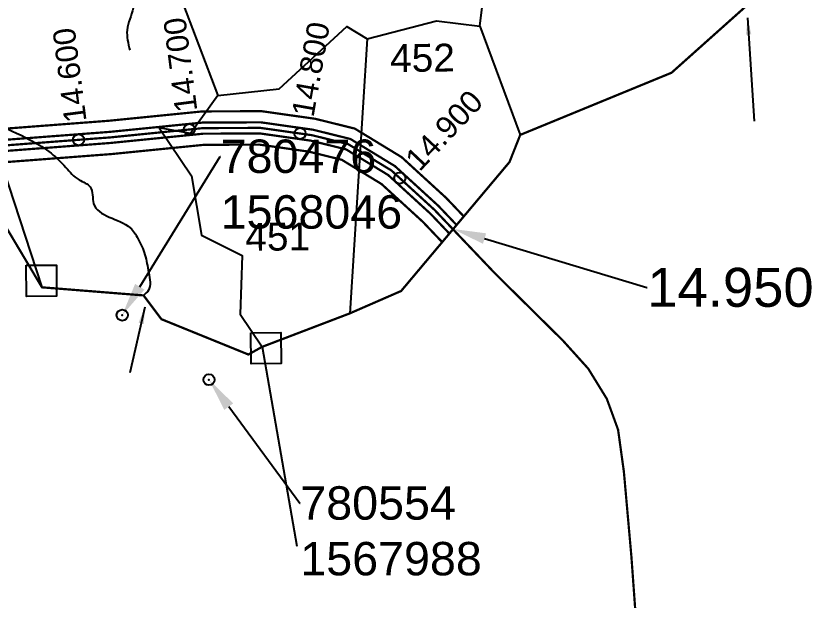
# Model space of a CAD drawing. Header units: inches. Extents: x 775404 to 782774, y 1566046 to 1574394.
# Drawn here: x 780380 to 781097, y 1567782 to 1568315 of the extents above; entities that cross this region are included whole.
import ezdxf
from ezdxf import colors
from ezdxf.entities.mleader import LeaderData, LeaderLine
from ezdxf.enums import TextEntityAlignment as Align
from ezdxf.math import Vec2, Vec3

# ---------------------------------------------------------------- set-up
doc = ezdxf.new("R2010")
doc.units = ezdxf.units.IN
doc.header["$MEASUREMENT"] = 0
doc.header["$PDMODE"] = 32
doc.header["$PDSIZE"] = 10
doc.linetypes.add('ACAD_ISO02W100', pattern=[15, 12, -3])
doc.linetypes.add('HIDDEN2', pattern=[0.1875, 0.125, -0.0625])
for name, color, linetype in [('CANAL1', 242, 'Continuous'), ('CSMark', 72, 'Continuous'), ('PLOT', 7, 'Continuous'), ('PLOT NO', 7, 'Continuous'), ('STREAM', 4, 'Continuous'), ('STREAM FLOW', 5, 'Continuous'), ('VILLAGE BOUNDARY', 5, 'Continuous'), ('VILLAGE STONES', 1, 'Continuous')]:
    doc.layers.add(name, color=color, linetype=linetype)
doc.styles.get("Standard").update_dxf_attribs({"font": 'arial.ttf'})
doc.dimstyles.get("Standard").update_dxf_attribs({"dimtxt": 0.18, "dimasz": 15, "dimexe": 0.18, "dimexo": 0.0625, "dimgap": 0.09, "dimtad": 0, "dimtih": 1, "dimtoh": 1, "dimdec": 4, "dimzin": 0, "dimdsep": 46, "dimtxsty": 'Standard', "dimcen": 0.09, "dimadec": 0, "dimazin": 0, "dimtfac": 1, "dimtdec": 4, "dimtofl": 0, "dimtmove": 0, "dimatfit": 3, "dimfxl": 1, "dimtolj": 1, "dimtzin": 0, "dimarcsym": 0})

msp = doc.modelspace()

# ---------------------------------------------------------------- linework, layer by layer
at = {"color": 1, "linetype": 'ByBlock', "lineweight": -2, "ltscale": 200}
for p in [(780476, 1568046), (780554, 1567988)]:
    msp.add_point(p, dxfattribs=at)
at = {"layer": 'CANAL1', "color": 1, "ltscale": 5, "const_width": 2}
for points in [[(779985.67, 1568147.04), (780002.76, 1568159.48), (780048.93, 1568179.64), (780103.92, 1568191.03), (780251.29, 1568204.4), (780464.05, 1568220.61), (780547.87, 1568228.99), (780601.27, 1568229.19), (780649.42, 1568222.38), (780684.98, 1568213.59), (780727.15, 1568187.91), (780767.22, 1568151.27), (780783.03, 1568134.68)], [(780018.15, 1568133.47), (780058.07, 1568150.9), (780108.33, 1568161.3), (780253.79, 1568174.5), (780466.69, 1568190.72), (780549.43, 1568199), (780599.22, 1568199.18), (780643.71, 1568192.89), (780673.31, 1568185.57), (780709.05, 1568163.8), (780746.22, 1568129.82), (780763.61, 1568111.58)]]:
    msp.add_lwpolyline(points, dxfattribs=at)
at = {"layer": 'CANAL1', "color": 5, "ltscale": 5, "const_width": 2}
for points in [[(779996.47, 1568142.53), (780007.76, 1568150.75), (780051.98, 1568170.06), (780105.39, 1568181.12), (780252.13, 1568194.43), (780464.93, 1568210.64), (780548.39, 1568218.99), (780600.59, 1568219.19), (780647.52, 1568212.55), (780681.09, 1568204.25), (780721.11, 1568179.88), (780760.22, 1568144.12), (780776.56, 1568126.98)], [(780007.26, 1568138.02), (780012.76, 1568142.03), (780055.02, 1568160.48), (780106.86, 1568171.21), (780252.96, 1568184.47), (780465.81, 1568200.68), (780548.91, 1568209), (780599.9, 1568209.19), (780645.61, 1568202.72), (780677.2, 1568194.91), (780715.08, 1568171.84), (780753.22, 1568136.97), (780770.08, 1568119.28)]]:
    msp.add_lwpolyline(points, dxfattribs=at)
at = {"layer": 'CANAL1', "color": 1, "linetype": 'HIDDEN2', "ltscale": 45, "const_width": 2}
msp.add_lwpolyline([(780252.54, 1568189.45), (780465.37, 1568205.66), (780548.65, 1568214), (780600.25, 1568214.19), (780646.57, 1568207.63), (780679.14, 1568199.58), (780718.1, 1568175.86), (780756.72, 1568140.55), (780811.37, 1568083.2), (780872.34, 1568022.94), (780894.93, 1567997.92), (780911.61, 1567970.82), (780921.72, 1567943.13), (780926.93, 1567905.43), (780933.67, 1567829.5), (780937.04, 1567783.04)], dxfattribs=at)
at = {"layer": 'CSMark', "color": 3}
for p in [(780536.3, 1568212.76), (780635.88, 1568209.15), (780436.74, 1568203.48), (780725.51, 1568169.08)]:
    msp.add_point(p, dxfattribs=at)
at = {"layer": 'PLOT'}
for points in [[(780797.41, 1568305.69), (780810.87, 1568415), (780832.51, 1568534.05), (780808.03, 1568535.27), (780666.51, 1568524.61), (780651.15, 1568571.17), (780629.77, 1568593.58), (780541.92, 1568613.05), (780479.25, 1568670.51), (780475.98, 1568747.84), (780488.59, 1568752.23), (780483.66, 1568786.37), (780440.99, 1568840.51), (780452.44, 1568886.02), (780386.35, 1568902.97)], [(780004.47, 1568439.34), (780122.45, 1568468.32), (780202.82, 1568453.19), (780259.2, 1568445.36), (780320.2, 1568449.48), (780370.88, 1568428.23), (780396.48, 1568398.18), (780348.1, 1568349.92), (780363.54, 1568192.86), (780403.82, 1568071)], [(780396.48, 1568398.18), (780475.41, 1568455.33), (780507.53, 1568417.26), (780527.8, 1568333.29), (780561.93, 1568243.36), (780537.52, 1568209.29), (780509.24, 1568214.36), (780538.23, 1568171.21), (780547.16, 1568117.7), (780583.85, 1568099.51), (780581.89, 1568046.83), (780601.67, 1568017.49)], [(780561.93, 1568243.36), (780617.04, 1568249.35), (780677.77, 1568305.34), (780696.08, 1568294.19), (780758.46, 1568310.46), (780797.41, 1568305.69), (780833.78, 1568207.92)], [(780696.08, 1568294.19), (780680.59, 1568047.6)]]:
    msp.add_lwpolyline(points, dxfattribs=at)
at = {"layer": 'STREAM', "color": 4}
for points in [[(780101.04, 1569047.86), (780095.49, 1569063.11), (780099.92, 1569076.82), (780110.6, 1569088.51), (780116.06, 1569103.88), (780138.47, 1569126.14), (780148.95, 1569136.38), (780162.35, 1569143.96), (780173.25, 1569153.17), (780186.18, 1569167.57), (780200.84, 1569173.92), (780224.28, 1569194.63), (780238.46, 1569199.35), (780247.82, 1569208.87), (780249.18, 1569202.35), (780245.1, 1569187.5), (780247.53, 1569175.76), (780249.87, 1569157.77), (780260.49, 1569144.14), (780272.13, 1569142.64), (780288.29, 1569139.3), (780295.32, 1569132.54), (780310.03, 1569130.29), (780312.58, 1569116.04), (780306.08, 1569089.49), (780294.57, 1569076.15), (780285.69, 1569054.92), (780276.29, 1569040.43), (780272.06, 1569019.72), (780263.33, 1569008.02), (780265.18, 1568984.01), (780282.78, 1568964.89), (780293.52, 1568960.57), (780317.69, 1568961.01), (780338.04, 1568954.32), (780358.23, 1568951.85), (780379.07, 1568934.84), (780389.17, 1568924.24), (780397.17, 1568913.39), (780411.23, 1568909.91), (780422.56, 1568890.26), (780428.01, 1568878.69), (780430.95, 1568861.75), (780431, 1568830.15), (780440.7, 1568814.11), (780457.12, 1568798.69), (780463.74, 1568785.97), (780464.05, 1568750.65), (780460.82, 1568694.91), (780466.6, 1568672.66), (780478.18, 1568652.08), (780499.21, 1568639.49), (780516.47, 1568627.71), (780531.45, 1568612.36), (780536.63, 1568604.21), (780533.53, 1568595.83), (780521.87, 1568587.74), (780515.64, 1568573.03), (780508.56, 1568562.54), (780502.79, 1568551.57), (780506.25, 1568521.18), (780508.16, 1568503.95), (780500.08, 1568491.3), (780490.27, 1568475.71), (780483.43, 1568455.18), (780481.27, 1568434.98), (780486.23, 1568404.03), (780489.69, 1568376.42), (780486.75, 1568345.1), (780485.78, 1568321.7), (780480.4, 1568302.06), (780482.9, 1568283.95)], [(780349.04, 1568225.66), (780360.96, 1568219.13), (780393.03, 1568203.57), (780409.94, 1568193.14), (780425.32, 1568178.66), (780437.25, 1568167.57), (780447.27, 1568161.13), (780450.28, 1568146.25), (780483.17, 1568124.46), (780490.1, 1568114.88), (780496.46, 1568100.32), (780499.72, 1568084.18), (780499.54, 1568068.32), (780495.18, 1568063.73)]]:
    msp.add_spline(points, degree=3, dxfattribs=at)
at = {"layer": 'VILLAGE BOUNDARY', "color": 5, "linetype": 'ACAD_ISO02W100', "ltscale": 5, "const_width": 2.03}
msp.add_lwpolyline([(781112.86, 1568410.92), (781037.05, 1568323.77), (780969.79, 1568263.74), (780833.78, 1568207.92), (780824.11, 1568183.52), (780726.71, 1568067.7), (780680.59, 1568047.6), (780601.67, 1568017.49), (780589.39, 1568010.65), (780511.25, 1568042.37), (780495.18, 1568063.73), (780403.82, 1568071), (780370.59, 1568126.76)], dxfattribs=at)
at = {"layer": 'VILLAGE BOUNDARY'}
msp.add_lwpolyline([(780601.67, 1568017.49), (780632.82, 1567838.49)], dxfattribs=at)
at = {"layer": 'VILLAGE STONES'}
for points in [[(780389.77, 1568090.8), (780416.8, 1568091.04), (780417.05, 1568063.08), (780390.02, 1568062.84)], [(780591.59, 1568030.24), (780618.62, 1568030.48), (780618.87, 1568002.52), (780591.84, 1568002.28)]]:
    msp.add_lwpolyline(points, close=True, dxfattribs=at)

# ---------------------------------------------------------------- texts
at = {"layer": 'CSMark', "color": 1}
for s, rotation, p in [('14.700', 97.34829, (780533.67, 1568228.39)), ('14.800', 79.96919, (780638.04, 1568224.85)), ('14.600', 97.34829, (780434.11, 1568219.11)), ('14.900', 46.66713, (780735.94, 1568181.02))]:
    msp.add_text(s, height=20, rotation=rotation, dxfattribs=at).set_placement(p, align=Align.MIDDLE_LEFT)
at = {"layer": 'PLOT NO'}
for s, p in [('452', (780745.88, 1568277.15)), ('451', (780615.72, 1568116.51))]:
    msp.add_text(s, height=25, rotation=0.51001, dxfattribs=at).set_placement(p, align=Align.MIDDLE_CENTER)

# ---------------------------------------------------------------- leaders
at = {"linetype": 'ByBlock', "lineweight": -2, "ltscale": 200}
ml = msp.add_multileader_mtext('Standard', dxfattribs=at)
ml.set_content('780476\\P1568046', color=256)
ml.set_leader_properties()
ml.build(insert=Vec2(0, 0))
ml.multileader.update_dxf_attribs({"dogleg_length": 0.36, "arrow_head_size": 30})
ctx = ml.context
ctx.base_point, ctx.char_height, ctx.arrow_head_size, ctx.landing_gap_size, ctx.plane_origin = Vec3(780564.4, 1568188.48), 30, 30, 0.09, Vec3(780327.71, 1568331.26)
notes = []
notes.append((ctx, [(0, (1, 1, 0), (780564.04, 1568188.48), (1, 0), 0.36, [(0, [(780476, 1568046)], 0, [])])]))
ctx.mtext.insert, ctx.mtext.flow_direction = Vec3(780564.49, 1568203.73), 5
ml = msp.add_multileader_mtext('Standard', dxfattribs=at)
ml.set_content('780554\\P1567988', color=256)
ml.set_leader_properties()
ml.build(insert=Vec2(0, 0))
ml.multileader.update_dxf_attribs({"dogleg_length": 0.36, "arrow_head_size": 30})
ctx = ml.context
ctx.base_point, ctx.char_height, ctx.arrow_head_size, ctx.landing_gap_size, ctx.plane_origin = Vec3(780635.99, 1567877.05), 30, 30, 0.09, Vec3(780399.3, 1568019.84)
notes.append((ctx, [(0, (1, 1, 0), (780635.63, 1567877.05), (1, 0), 0.36, [(0, [(780554, 1567988)], 0, [])])]))
ctx.mtext.insert, ctx.mtext.flow_direction = Vec3(780636.08, 1567892.31), 5
at = {"layer": 'STREAM FLOW'}
for points in [[(781038.1, 1568313), (781044.11, 1568220.36)], [(780496.42, 1568053.3), (780482.71, 1567994.1)]]:
    msp.add_leader(points, dimstyle='Standard', override={"dimgap": 0.09, "dimtad": 0}, dxfattribs=at)
at = {"layer": 'VILLAGE STONES', "color": 1}
ml = msp.add_multileader_mtext('Standard', dxfattribs=at)
ml.set_content('14.950', color=1)
ml.set_leader_properties()
ml.build(insert=Vec2(0, 0))
ml.multileader.update_dxf_attribs({"dogleg_length": 0.36, "arrow_head_size": 30})
ctx = ml.context
ctx.base_point, ctx.char_height, ctx.arrow_head_size, ctx.landing_gap_size, ctx.plane_origin = Vec3(780947.91, 1568070.7), 35, 30, 0.09, Vec3(780757.62, 1567794.05)
notes.append((ctx, [(0, (1, 1, 0), (780947.55, 1568070.7), (1, 0), 0.36, [(0, [(780773, 1568123.46)], 0, [])])]))
ctx.mtext.insert, ctx.mtext.flow_direction = Vec3(780948, 1568088.5), 5
for ctx, leaders in notes:
    for number, flags, end, landing, length, lines in leaders:
        leader = LeaderData()
        leader.index, (leader.has_last_leader_line, leader.has_dogleg_vector, leader.attachment_direction) = number, flags
        leader.last_leader_point, leader.dogleg_vector, leader.dogleg_length = Vec3(end), Vec3(landing), length
        for number, points, colour, breaks in lines:
            line = LeaderLine()
            line.index, line.vertices, line.color, line.breaks = number, Vec3.list(points), colors.encode_raw_color(colour), breaks
            leader.lines.append(line)
        ctx.leaders.append(leader)

doc.saveas('drawing.dxf')
